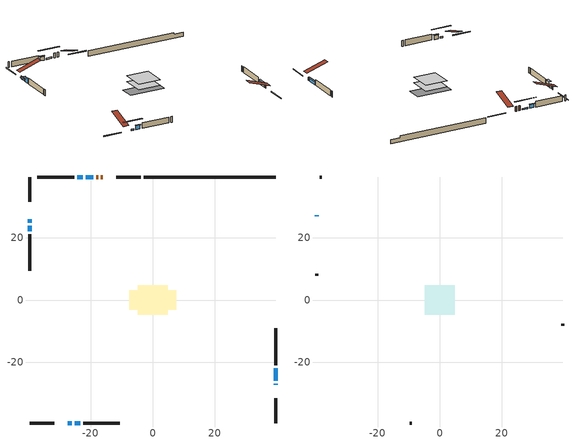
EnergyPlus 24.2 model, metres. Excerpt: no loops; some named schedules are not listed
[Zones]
conditioned space
 floor adiabatic (AdiabaticFloorConstruction): -4.79,-4.79 -4.79,4.79 4.79,4.79 4.79,-4.79 z1.41
 floor foundation (Slab1 construction): -7.49,-3.13 -7.49,3.13 7.49,3.13 7.49,-3.13 z-1
 wall outside (RimJoist1 construction): -3.8,39.62 -11.76,39.62 / -39.62,-39.62 -31.66,-39.62 / -39.62,39.62 -39.62,31.66 / 39.62,-39.62 39.62,-31.66 z1.41:1.71
 wall outside (AdiabaticWallConstruction 1): -16.08,39.62 -16.7,39.62 / -17.62,39.62 -18.24,39.62 z1.41:3.44
 wall outside (AdiabaticWallConstruction): 39.62,-27.34 39.62,-26.94 z1.41:2.63; -19.17,39.62 -21.61,39.62 / -27.34,-39.62 -26.12,-39.62 z1.41:2.02; 39.62,-26.01 39.62,-21.94 z1.41:2.88; -22.54,39.62 -24.37,39.62 / -25.19,-39.62 -23.36,-39.62 z1.41:3.04; -39.62,26.01 -39.62,24.89 z1.41:2.43; -39.62,23.96 -39.62,22.13 z1.41:3.44
 wall outside (Wall1 construction): -25.3,39.62 -37.15,39.62 / -22.43,-39.62 -10.59,-39.62 / -39.62,21.21 -39.62,9.36 / 39.62,-21.02 39.62,-9.17 z1.41:3.85
 wall foundation (FoundationWall1 construction): -2.87,39.62,-1 -2.87,39.62,1.41 35.37,39.62,1.41 35.37,39.62,0.59 39.62,39.62,0.59 39.62,39.62,-1
 window (WindowConstruction 5): 39.62,-27.34 39.62,-26.94 z1.41:2.63
 window (WindowConstruction 6): -19.17,39.62 -21.61,39.62 z1.41:2.02
 window (WindowConstruction 7): -27.34,-39.62 -26.12,-39.62 z1.41:2.02
 window (WindowConstruction): 39.62,-26.01 39.62,-21.95 z1.41:2.88
 window (WindowConstruction 1): -22.54,39.62 -24.37,39.62 z1.41:3.03
 window (WindowConstruction 2): -39.62,26.01 -39.62,24.89 z1.41:2.42
 window (WindowConstruction 3): -39.62,23.96 -39.62,22.14 z1.41:3.44
 window (WindowConstruction 4): -25.19,-39.62 -23.36,-39.62 z1.41:3.03
 door (Door): -16.08,39.62 -16.7,39.62 z1.41:3.44
 door (Door 1): -17.63,39.62 -18.24,39.62 z1.41:3.44
 ceiling adiabatic (AdiabaticFloorConstruction): 4.79,-4.79 4.79,4.79 -4.79,4.79 -4.79,-4.79 z1.41
attic - vented
 floor to conditioned space (Floor1 construction Reversed): -4.79,-4.79 -4.79,4.79 4.79,4.79 4.79,-4.79 z3.85
 wall outside (AdiabaticWallConstruction): -39.62,27.34 -39.62,26.94 z1.41:2.63
 wall outside (Wall2 construction): -38.07,39.62 -38.69,39.62 / -9.66,-39.62 -9.04,-39.62 / -39.62,8.43 -39.62,7.81 / 39.62,-8.24 39.62,-7.62 z1.41:3.85
 window (WindowConstruction 8): -39.62,27.34 -39.62,26.94 z1.41:2.63
 roof outside (Roof1 construction): -15.15,39.62,3.85 -15.15,30.3,6.96 -12.69,30.3,6.96 -12.69,39.62,3.85; -28.27,-39.62,3.85 -28.27,-30.3,6.96 -30.73,-30.3,6.96 -30.73,-39.62,3.85; -39.62,28.27,3.85 -30.3,28.27,6.96 -30.3,30.73,6.96 -39.62,30.73,3.85; 39.62,-28.27,3.85 30.3,-28.27,6.96 30.3,-30.73,6.96 39.62,-30.73,3.85
shading: -25.26,39.62 -15.52,39.62 -15.52,40.08 -25.26,40.08 z5.67; -22.47,-39.62 -30.99,-39.62 -30.99,-40.08 -22.47,-40.08 z5.67; 39.62,-21.74 39.62,-26.21 40.08,-26.21 40.08,-21.74 z3.08; -24.57,39.62 -22.34,39.62 -22.34,40.08 -24.57,40.08 z3.24; -39.62,24.69 -39.62,26.21 -40.53,26.21 -40.53,24.69 z2.63; -39.62,21.93 -39.62,24.17 -40.53,24.17 -40.53,21.93 z3.64; -23.16,-39.62 -25.39,-39.62 -25.39,-40.08 -23.16,-40.08 z3.24
[Building]
Building 1: Terrain=Suburbs
[Site:Location]
Quebec Intl AP_QC: Latitude {deg}=46.8; Longitude {deg}=-71.38; Time Zone {hr}=-5; Elevation {m}=74; Keep Site Location Information=Yes
[Site:GroundTemperature:Shallow]
0.0108218, -2.24938, -2.43038, -1.3578, 2.94801, 7.23376, 10.9493, 13.303, 13.5029, 11.5886, 7.96783, 3.81355
[Site:WaterMainsTemperature]
Calculation Method=Schedule; Temperature Schedule=mains temperature schedule
[Material] Roughness=Rough; Thermal Absorptance=0.9
Name | Thickness {m} | Conductivity {W/m-K} | Density {kg/m3} | Specific Heat {J/kg-K} | Solar Absorptance | Visible Absorptance
asphalt or fiberglass shingles | 0.00635 | 0.162714 | 1121.4 | 1465.45 | 0.4 | 0.4
ceiling loosefill ins | 0.254 | 0.0480833 | 16.02 | 1046.75 | 0.7 | 0.7
ceiling stud and cavity | 0.1397 | 0.132671 | 65.682 | 1177.47 | 0.7 | 0.7
concrete 4.0 in. | 0.1016 | 1.803125 | 2242.8 | 837.4 | 0.7 | 0.7
concrete 8.0 in. | 0.2032 | 1.803125 | 2242.8 | 837.4 | 0.7 | 0.7
door material | 0.04445 | 0.0451087 | 512.64 | 1214.23 | 0.7 | 0.7
exterior vertical ins | 0.056026 | 0.029427 | 32.04 | 1214.23 | 0.7 | 0.7
floor covering | 0.0127 | 0.0433444 | 54.468 | 1339.84 | 0.6 | 0.6
floor rigid ins; wall rigid ins 1 | 0.512978 | 0.029427 | 32.04 | 1214.23 | 0.7 | 0.7
floor stud and cavity | 0.1397 | 1.75129 | 37.0049 | 1207.88 | 0.7 | 0.7
furniture material conditioned space 1 | 0.1524 | 0.115458 | 640.8 | 1214.23 | 0.6 | 0.6
gypsum board | 0.0127 | 0.160291 | 801 | 837.4 | 0.6 | 0.6
gypsum board 1 | 0.0127 | 0.160291 | 801 | 837.4 | 0.7 | 0.7
osb sheathing 0.5 in. | 0.0127 | 0.115458 | 512.64 | 1214.23 | 0.7 | 0.7
osb sheathing 0.75 in. | 0.01905 | 0.115458 | 512.64 | 1214.23 | 0.7 | 0.7
osb sheathing 2.0 in. | 0.0508 | 0.115458 | 512.64 | 1214.23 | 0.7 | 0.7
rim joist rigid ins; wall rigid ins | 0.051816 | 0.029427 | 32.04 | 1214.23 | 0.7 | 0.7
rim joist stud and cavity | 0.0508 | 0.0572898 | 125.044 | 1163.47 | 0.6 | 0.6
wall stud and cavity | 0.1397 | 0.206077 | 139.0536 | 1170.24 | 0.7 | 0.7
wall stud and cavity 1 | 0.0889 | 6.9971 | 50.32683 | 1063.81 | 0.6 | 0.6
wall stud and cavity 2 | 0.0889 | 0.380278 | 52.3479 | 1209.89 | 0.7 | 0.7
wall stud and cavity 3 | 0.0889 | 0.391764 | 83.0341 | 1211.67 | 0.7 | 0.7
wood siding | 0.0254 | 0.102417 | 544.68 | 1172.36 | 0.4 | 0.4
wood siding 1 | 0.00254 | 0.102417 | 544.68 | 1172.36 | 0.4 | 0.4
wood siding 2; wood siding 3; wood siding 4 | 0.0254 | 0.102417 | 544.68 | 1172.36 | 0.7 | 0.7
[WindowMaterial:SimpleGlazingSystem]
Name | U-Factor {W/m2-K} | Solar Heat Gain Coefficient
WindowMaterial | 2.79301 | 0.64
WindowMaterial 1 | 2.78449 | 0.59
WindowMaterial 2 | 2.78222 | 0.58
WindowMaterial 3 | 2.97584 | 0.59
WindowMaterial 4 | 6.779532 | 0.73
WindowMaterial 5 | 2.76916 | 0.49
[Construction]
AdiabaticFloorConstruction: floor stud and cavity, floor rigid ins, osb sheathing 0.75 in., floor covering
AdiabaticWallConstruction: wood siding 3, wall rigid ins 1, wall stud and cavity 2, gypsum board
AdiabaticWallConstruction 1: wood siding 4, wall rigid ins 1, wall stud and cavity 2, gypsum board
Door; Door 1: door material
Floor1 construction Reversed: gypsum board, ceiling stud and cavity, ceiling loosefill ins
FoundationWall1 construction: concrete 8.0 in., gypsum board 1
furniture construction conditioned space 1: furniture material conditioned space 1
PartitionWallConstruction: gypsum board, wall stud and cavity 3, gypsum board
RimJoist1 construction: wood siding 2, rim joist rigid ins, osb sheathing 2.0 in., rim joist stud and cavity
Roof1 construction: asphalt or fiberglass shingles
Slab1 construction: concrete 4.0 in.
Wall1 construction: wood siding, wall rigid ins, osb sheathing 0.5 in., wall stud and cavity, gypsum board
Wall2 construction: wood siding 1, wall stud and cavity 1
WindowConstruction: WindowMaterial
WindowConstruction 1; WindowConstruction 4: WindowMaterial 1
WindowConstruction 2: WindowMaterial 2
WindowConstruction 3: WindowMaterial 3
WindowConstruction 5; WindowConstruction 8: WindowMaterial 4
WindowConstruction 6; WindowConstruction 7: WindowMaterial 5
[Zone] Multiplier=1; Part of Total Floor Area=Yes
Name | Volume {m3}
attic - vented | 46.2053
conditioned space | 564.4
[Space]
Name | Zone | Volume {m3}
attic - vented 1 | attic - vented | 46.2053
conditioned space 1 | conditioned space | 564.4
[ZoneInfiltration:EffectiveLeakageArea]
infil attic - vented 1: Zone or Space=attic - vented 1; Schedule=Always On Discrete; Effective Air Leakage Area {cm2}=3382.15; Stack Coefficient=0.000385747; Wind Coefficient=1.327e-05
[ZoneMixing]
whole house fan mix: Zone or Space=attic - vented; Schedule=Always On Continuous; Design Flow Rate Calculation Method=Flow/Zone; Design Flow Rate {m3/s}=0; Source Zone or Space=conditioned space
[SurfaceProperty:ExposedFoundationPerimeter]
Slab1: Exposed Perimeter Calculation Method=TotalExposedPerimeter; Total Exposed Perimeter {m}=42.49
[InternalMass] Zone or ZoneList=conditioned space; Space or SpaceList=conditioned space 1
Name | Construction | Surface Area {m2}
furniture mass conditioned space 1 | furniture construction conditioned space 1 | 74.1718
partition wall mass | PartitionWallConstruction | 185.43
[Lights]
interior lighting: Zone or ZoneList or Space or SpaceList=conditioned space 1; Schedule=interior lighting schedule; Design Level Calculation Method=LightingLevel; Lighting Level {W}=343.2; Return Air Fraction=0; Fraction Radiant=0.6; Fraction Visible=0.2; Fraction Replaceable=1
[People]
occupants: Zone or ZoneList or Space or SpaceList=conditioned space 1; Number of People Schedule=occupants schedule; Number of People Calculation Method=People; Number of People=3; Fraction Radiant=0.314171; Sensible Heat Fraction=0.56303; Activity Level Schedule=occupants activity schedule; Carbon Dioxide Generation Rate {m3/s-W}=0; Enable ASHRAE 55 Comfort Warnings=No; Mean Radiant Temperature Calculation Type=EnclosureAveraged
[ElectricEquipment] Zone or ZoneList or Space or SpaceList=conditioned space 1; Design Level Calculation Method=EquipmentLevel
Name | Schedule | Design Level {W} | Fraction Latent | Fraction Radiant | Fraction Lost
clothes dryer | clothes dryer schedule | 140.772 | 0.015 | 0.081 | 0.85
clothes washer | clothes washer schedule | 32.1985 | 0.03 | 0.162 | 0.7
cooking range | cooking range schedule | 215.147 | 0.08 | 0.432 | 0.2
dishwasher | dishwasher schedule | 66.8632 | 0.3 | 0.18 | 0.4
fridge | fridge schedule | 72.9452 | 0 | 0.6 | 0
mech vent house fan | mech vent house fan schedule | 19.9167 | 0 | 0 | 0.5
mech vent house fan cfis | mech vent house fan cfis schedule | 0 | 0 | 0 | 0
mech vent range fan 0 | mech vent range fan 0 schedule | 57 | 0 | 0 | 1
misc plug loads | misc plug loads schedule | 494.7 | 0.045 | 0.513 | 0.1
whole house fan | Always On Discrete | 0 | 0 | 0 | 1
[OtherEquipment] Zone or ZoneList or Space or SpaceList=conditioned space 1; Design Level Calculation Method=EquipmentLevel
Name | Fuel Type | Schedule | Design Level {W} | Fraction Latent | Fraction Radiant | Fraction Lost
clothes dryer 1 | Electricity | clothes dryer schedule | 0 | 0.015 | 0.081 | 0.85
cooking range 1 | Electricity | cooking range schedule | 0 | 0.08 | 0.432 | 0.2
general water use latent | None | general water use schedule | 62.594 | 1 | 0 | 0
general water use sensible | None | general water use schedule | -61.6891 | 0 | 0.6 | 0
mech vent house fan latent load | None | Always On Discrete | 0 | 1 | 0 | 0
mech vent house fan sensible load | None | Always On Discrete | 0 | 0 | 0 | 0
water heater energy adjustment1 | Electricity | Always On Discrete | 0.01 | 0 | 0 | 1
[ZoneInfiltration:DesignFlowRate] Zone or ZoneList or Space or SpaceList=conditioned space 1; Schedule=Always On Discrete; Design Flow Rate Calculation Method=Flow/Zone; Design Flow Rate {m3/s}=0
infil flow; natural vent flow; whole house fan flow
[ZoneControl:Thermostat]
conditioned space Thermostat: Zone or ZoneList=conditioned space; Control Type Schedule=conditioned space Thermostat Schedule; Control 1=conditioned space temperature setpoint; Temperature Difference Between Cutout And Setpoint {deltaC}=0
[ZoneHVAC:Baseboard:Convective:Electric]
electric baseboard: Availability Schedule=Always On Discrete; Heating Design Capacity {W}=8715.93; Efficiency=1
[Zone equipment]
conditioned space: electric baseboard
[Foundation:Kiva]
Foundation Kiva 1: Initial Indoor Air Temperature {C}=18; Wall Height Above Grade {m}=1.41; Wall Depth Below Slab {m}=0.2032; Custom Block Material Name 1=exterior vertical ins; Custom Block Depth 1 {m}=2.40999; Custom Block X Position 1 {m}=0.2159; Custom Block Z Position 1 {m}=0
[Foundation:Kiva:Settings]
Soil Conductivity {W/m-K}=0.849921; Soil Density {kg/m3}=1842.3; Soil Specific Heat {J/kg-K}=418.7; Ground Solar Absorptivity=0.9; Ground Thermal Absorptivity=0.9; Ground Surface Roughness {m}=0.03; Far-Field Width {m}=40; Deep-Ground Boundary Condition=ZeroFlux; Deep-Ground Depth {m}=40; Minimum Cell Dimension {m}=0.2; Maximum Cell Growth Coefficient=3; Simulation Timestep=Timestep
[Exterior:Lights]
exterior lighting: Schedule=exterior lighting schedule; Design Level {W}=75.6
[EnergyManagementSystem:GlobalVariable]
infil_program_Qfan
infil_program_Qinf
natural_vent_program_Qnv
natural_vent_program_Qwhf
[EnergyManagementSystem:Sensor]
Name | Output:Variable or Output:Meter Index Key | Output:Variable or Output:Meter
airflow_gain | infil flow | Infiltration Sensible Heat Gain Energy
airflow_gain_1 | natural vent flow | Infiltration Sensible Heat Gain Energy
airflow_gain_2 | whole house fan flow | Infiltration Sensible Heat Gain Energy
airflow_loss | infil flow | Infiltration Sensible Heat Loss Energy
airflow_loss_1 | natural vent flow | Infiltration Sensible Heat Loss Energy
airflow_loss_2 | whole house fan flow | Infiltration Sensible Heat Loss Energy
clg_load_cond |  | Cooling:EnergyTransfer:Zone:CONDITIONED SPACE
clg_sp_s; clg_sp_s_1 | cooling setpoint | Schedule Value
clothes_dryer_exhaust_0_sch_s | clothes dryer exhaust 0 schedule | Schedule Value
conditioned_space_clg_unmet_s | conditioned space | Zone Cooling Setpoint Not Met Time
conditioned_space_htg_unmet_s | conditioned space | Zone Heating Setpoint Not Met Time
cool_season | cooling season schedule | Schedule Value
fridge_tin_s | conditioned space | Zone Mean Air Temperature
htg_load_cond |  | Heating:EnergyTransfer:Zone:CONDITIONED SPACE
htg_sp_s; htg_sp_s_1 | heating setpoint | Schedule Value
ig_ee_conv | clothes dryer | Electric Equipment Convective Heating Energy
ig_ee_conv_2 | cooking range | Electric Equipment Convective Heating Energy
ig_ee_conv_4 | fridge | Electric Equipment Convective Heating Energy
ig_ee_conv_5 | misc plug loads | Electric Equipment Convective Heating Energy
ig_ee_conv_6 | whole house fan | Electric Equipment Convective Heating Energy
ig_ee_rad | clothes dryer | Electric Equipment Radiant Heating Energy
ig_ee_rad_2 | cooking range | Electric Equipment Radiant Heating Energy
ig_ee_rad_4 | fridge | Electric Equipment Radiant Heating Energy
ig_ee_rad_5 | misc plug loads | Electric Equipment Radiant Heating Energy
ig_ee_rad_6 | whole house fan | Electric Equipment Radiant Heating Energy
ig_lgt_conv | interior lighting | Lights Convective Heating Energy
ig_lgt_rad | interior lighting | Lights Radiant Heating Energy
ig_lgt_vis | interior lighting | Lights Visible Radiation Heating Energy
ig_oe_conv | clothes dryer 1 | Other Equipment Convective Heating Energy
ig_oe_conv_1 | cooking range 1 | Other Equipment Convective Heating Energy
ig_oe_conv_2 | general water use latent | Other Equipment Convective Heating Energy
ig_oe_conv_3 | general water use sensible | Other Equipment Convective Heating Energy
ig_oe_conv_4 | water heater energy adjustment1 | Other Equipment Convective Heating Energy
ig_oe_rad | clothes dryer 1 | Other Equipment Radiant Heating Energy
ig_oe_rad_1 | cooking range 1 | Other Equipment Radiant Heating Energy
ig_oe_rad_2 | general water use latent | Other Equipment Radiant Heating Energy
ig_oe_rad_3 | general water use sensible | Other Equipment Radiant Heating Energy
ig_oe_rad_4 | water heater energy adjustment1 | Other Equipment Radiant Heating Energy
ig_ppl_conv | occupants | People Convective Heating Energy
ig_ppl_rad | occupants | People Radiant Heating Energy
im_conv | furniture mass conditioned space 1 | Surface Inside Face Convection Heat Gain Energy
im_conv_1 | partition wall mass | Surface Inside Face Convection Heat Gain Energy
im_ig | furniture mass conditioned space 1 | Surface Inside Face Internal Gains Radiation Heat Gain Energy
im_ig_1 | partition wall mass | Surface Inside Face Internal Gains Radiation Heat Gain Energy
im_lgt | furniture mass conditioned space 1 | Surface Inside Face Lights Radiation Heat Gain Energy
im_lgt_1 | partition wall mass | Surface Inside Face Lights Radiation Heat Gain Energy
im_sol | furniture mass conditioned space 1 | Surface Inside Face Solar Radiation Heat Gain Energy
im_sol_1 | partition wall mass | Surface Inside Face Solar Radiation Heat Gain Energy
im_surf | furniture mass conditioned space 1 | Surface Inside Face Net Surface Thermal Radiation Heat Gain Energy
im_surf_1 | partition wall mass | Surface Inside Face Net Surface Thermal Radiation Heat Gain Energy
mech_vent_range_fan_0_sch_s | mech vent range fan 0 schedule | Schedule Value
mv_conv | mech vent house fan | Electric Equipment Convective Heating Energy
mv_conv_1 | mech vent house fan cfis | Electric Equipment Convective Heating Energy
mv_conv_2 | mech vent range fan 0 | Electric Equipment Convective Heating Energy
mv_conv_3 | mech vent house fan latent load | Other Equipment Convective Heating Energy
mv_conv_4 | mech vent house fan sensible load | Other Equipment Convective Heating Energy
mv_rad | mech vent house fan | Electric Equipment Radiant Heating Energy
mv_rad_1 | mech vent house fan cfis | Electric Equipment Radiant Heating Energy
mv_rad_2 | mech vent range fan 0 | Electric Equipment Radiant Heating Energy
mv_rad_3 | mech vent house fan latent load | Other Equipment Radiant Heating Energy
mv_rad_4 | mech vent house fan sensible load | Other Equipment Radiant Heating Energy
natural_vent_s | natural vent schedule | Schedule Value
out_pb_s |  | Site Outdoor Air Barometric Pressure
out_wt_s |  | Site Outdoor Air Humidity Ratio
site_vw_s |  | Site Wind Speed
ss_back_out | Window1 | Surface Window Shortwave from Zone Back Out Window Heat Transfer Rate
ss_back_out_1 | Window11 | Surface Window Shortwave from Zone Back Out Window Heat Transfer Rate
ss_back_out_2 | Window13 | Surface Window Shortwave from Zone Back Out Window Heat Transfer Rate
ss_back_out_3 | Window2 | Surface Window Shortwave from Zone Back Out Window Heat Transfer Rate
ss_back_out_4 | Window4 | Surface Window Shortwave from Zone Back Out Window Heat Transfer Rate
ss_back_out_5 | Window6 | Surface Window Shortwave from Zone Back Out Window Heat Transfer Rate
ss_back_out_6 | Window7 | Surface Window Shortwave from Zone Back Out Window Heat Transfer Rate
ss_back_out_7 | Window8 | Surface Window Shortwave from Zone Back Out Window Heat Transfer Rate
ss_conv | Door1 | Surface Inside Face Convection Heat Gain Energy
ss_conv_1 | Door2 | Surface Inside Face Convection Heat Gain Energy
ss_conv_2 | Window1 | Surface Inside Face Convection Heat Gain Energy
ss_conv_3 | Window11 | Surface Inside Face Convection Heat Gain Energy
ss_conv_4 | Window13 | Surface Inside Face Convection Heat Gain Energy
ss_conv_5 | Window2 | Surface Inside Face Convection Heat Gain Energy
ss_conv_6 | Window4 | Surface Inside Face Convection Heat Gain Energy
ss_conv_7 | Window6 | Surface Inside Face Convection Heat Gain Energy
ss_conv_8 | Window7 | Surface Inside Face Convection Heat Gain Energy
ss_conv_9 | Window8 | Surface Inside Face Convection Heat Gain Energy
ss_ig | Door1 | Surface Inside Face Internal Gains Radiation Heat Gain Energy
ss_ig_1 | Door2 | Surface Inside Face Internal Gains Radiation Heat Gain Energy
ss_ig_2 | Window1 | Surface Inside Face Internal Gains Radiation Heat Gain Energy
ss_ig_3 | Window11 | Surface Inside Face Internal Gains Radiation Heat Gain Energy
ss_ig_4 | Window13 | Surface Inside Face Internal Gains Radiation Heat Gain Energy
ss_ig_5 | Window2 | Surface Inside Face Internal Gains Radiation Heat Gain Energy
ss_ig_6 | Window4 | Surface Inside Face Internal Gains Radiation Heat Gain Energy
ss_ig_7 | Window6 | Surface Inside Face Internal Gains Radiation Heat Gain Energy
ss_ig_8 | Window7 | Surface Inside Face Internal Gains Radiation Heat Gain Energy
ss_ig_9 | Window8 | Surface Inside Face Internal Gains Radiation Heat Gain Energy
ss_lgt | Door1 | Surface Inside Face Lights Radiation Heat Gain Energy
ss_lgt_1 | Door2 | Surface Inside Face Lights Radiation Heat Gain Energy
ss_sol | Door1 | Surface Inside Face Solar Radiation Heat Gain Energy
ss_sol_1 | Door2 | Surface Inside Face Solar Radiation Heat Gain Energy
ss_surf | Door1 | Surface Inside Face Net Surface Thermal Radiation Heat Gain Energy
ss_surf_1 | Door2 | Surface Inside Face Net Surface Thermal Radiation Heat Gain Energy
ss_surf_2 | Window1 | Surface Inside Face Net Surface Thermal Radiation Heat Gain Energy
ss_surf_3 | Window11 | Surface Inside Face Net Surface Thermal Radiation Heat Gain Energy
ss_surf_4 | Window13 | Surface Inside Face Net Surface Thermal Radiation Heat Gain Energy
ss_surf_5 | Window2 | Surface Inside Face Net Surface Thermal Radiation Heat Gain Energy
ss_surf_6 | Window4 | Surface Inside Face Net Surface Thermal Radiation Heat Gain Energy
ss_surf_7 | Window6 | Surface Inside Face Net Surface Thermal Radiation Heat Gain Energy
ss_surf_8 | Window7 | Surface Inside Face Net Surface Thermal Radiation Heat Gain Energy
ss_surf_9 | Window8 | Surface Inside Face Net Surface Thermal Radiation Heat Gain Energy
ss_trans_in | Window1 | Surface Window Transmitted Solar Radiation Rate
ss_trans_in_1 | Window11 | Surface Window Transmitted Solar Radiation Rate
ss_trans_in_2 | Window13 | Surface Window Transmitted Solar Radiation Rate
ss_trans_in_3 | Window2 | Surface Window Transmitted Solar Radiation Rate
ss_trans_in_4 | Window4 | Surface Window Transmitted Solar Radiation Rate
ss_trans_in_5 | Window6 | Surface Window Transmitted Solar Radiation Rate
ss_trans_in_6 | Window7 | Surface Window Transmitted Solar Radiation Rate
ss_trans_in_7 | Window8 | Surface Window Transmitted Solar Radiation Rate
ss_trans_out | Window1 | Surface Inside Face Initial Transmitted Diffuse Transmitted Out Window Solar Radiation Rate
ss_trans_out_1 | Window11 | Surface Inside Face Initial Transmitted Diffuse Transmitted Out Window Solar Radiation Rate
ss_trans_out_2 | Window13 | Surface Inside Face Initial Transmitted Diffuse Transmitted Out Window Solar Radiation Rate
ss_trans_out_3 | Window2 | Surface Inside Face Initial Transmitted Diffuse Transmitted Out Window Solar Radiation Rate
ss_trans_out_4 | Window4 | Surface Inside Face Initial Transmitted Diffuse Transmitted Out Window Solar Radiation Rate
ss_trans_out_5 | Window6 | Surface Inside Face Initial Transmitted Diffuse Transmitted Out Window Solar Radiation Rate
ss_trans_out_6 | Window7 | Surface Inside Face Initial Transmitted Diffuse Transmitted Out Window Solar Radiation Rate
ss_trans_out_7 | Window8 | Surface Inside Face Initial Transmitted Diffuse Transmitted Out Window Solar Radiation Rate
s_conv | Floor1 | Surface Inside Face Convection Heat Gain Energy
s_conv_1 | FoundationWall1 | Surface Inside Face Convection Heat Gain Energy
s_conv_10 | Wall1:180 | Surface Inside Face Convection Heat Gain Energy
s_conv_11 | Wall1:270 | Surface Inside Face Convection Heat Gain Energy
s_conv_12 | Wall1:90 | Surface Inside Face Convection Heat Gain Energy
s_conv_2 | inferred conditioned ceiling | Surface Inside Face Convection Heat Gain Energy
s_conv_3 | inferred conditioned floor | Surface Inside Face Convection Heat Gain Energy
s_conv_4 | RimJoist1:0 | Surface Inside Face Convection Heat Gain Energy
s_conv_5 | RimJoist1:180 | Surface Inside Face Convection Heat Gain Energy
s_conv_6 | RimJoist1:270 | Surface Inside Face Convection Heat Gain Energy
s_conv_7 | RimJoist1:90 | Surface Inside Face Convection Heat Gain Energy
s_conv_8 | Slab1 | Surface Inside Face Convection Heat Gain Energy
s_conv_9 | Wall1:0 | Surface Inside Face Convection Heat Gain Energy
s_ig | Floor1 | Surface Inside Face Internal Gains Radiation Heat Gain Energy
s_ig_1 | FoundationWall1 | Surface Inside Face Internal Gains Radiation Heat Gain Energy
s_ig_10 | Wall1:180 | Surface Inside Face Internal Gains Radiation Heat Gain Energy
s_ig_11 | Wall1:270 | Surface Inside Face Internal Gains Radiation Heat Gain Energy
s_ig_12 | Wall1:90 | Surface Inside Face Internal Gains Radiation Heat Gain Energy
s_ig_2 | inferred conditioned ceiling | Surface Inside Face Internal Gains Radiation Heat Gain Energy
s_ig_3 | inferred conditioned floor | Surface Inside Face Internal Gains Radiation Heat Gain Energy
s_ig_4 | RimJoist1:0 | Surface Inside Face Internal Gains Radiation Heat Gain Energy
s_ig_5 | RimJoist1:180 | Surface Inside Face Internal Gains Radiation Heat Gain Energy
s_ig_6 | RimJoist1:270 | Surface Inside Face Internal Gains Radiation Heat Gain Energy
s_ig_7 | RimJoist1:90 | Surface Inside Face Internal Gains Radiation Heat Gain Energy
s_ig_8 | Slab1 | Surface Inside Face Internal Gains Radiation Heat Gain Energy
s_ig_9 | Wall1:0 | Surface Inside Face Internal Gains Radiation Heat Gain Energy
s_lgt | Floor1 | Surface Inside Face Lights Radiation Heat Gain Energy
s_lgt_1 | FoundationWall1 | Surface Inside Face Lights Radiation Heat Gain Energy
s_lgt_10 | Wall1:180 | Surface Inside Face Lights Radiation Heat Gain Energy
s_lgt_11 | Wall1:270 | Surface Inside Face Lights Radiation Heat Gain Energy
s_lgt_12 | Wall1:90 | Surface Inside Face Lights Radiation Heat Gain Energy
s_lgt_2 | inferred conditioned ceiling | Surface Inside Face Lights Radiation Heat Gain Energy
s_lgt_3 | inferred conditioned floor | Surface Inside Face Lights Radiation Heat Gain Energy
s_lgt_4 | RimJoist1:0 | Surface Inside Face Lights Radiation Heat Gain Energy
s_lgt_5 | RimJoist1:180 | Surface Inside Face Lights Radiation Heat Gain Energy
s_lgt_6 | RimJoist1:270 | Surface Inside Face Lights Radiation Heat Gain Energy
s_lgt_7 | RimJoist1:90 | Surface Inside Face Lights Radiation Heat Gain Energy
s_lgt_8 | Slab1 | Surface Inside Face Lights Radiation Heat Gain Energy
s_lgt_9 | Wall1:0 | Surface Inside Face Lights Radiation Heat Gain Energy
s_sol | Floor1 | Surface Inside Face Solar Radiation Heat Gain Energy
s_sol_1 | FoundationWall1 | Surface Inside Face Solar Radiation Heat Gain Energy
s_sol_10 | Wall1:180 | Surface Inside Face Solar Radiation Heat Gain Energy
s_sol_11 | Wall1:270 | Surface Inside Face Solar Radiation Heat Gain Energy
s_sol_12 | Wall1:90 | Surface Inside Face Solar Radiation Heat Gain Energy
s_sol_2 | inferred conditioned ceiling | Surface Inside Face Solar Radiation Heat Gain Energy
s_sol_3 | inferred conditioned floor | Surface Inside Face Solar Radiation Heat Gain Energy
s_sol_4 | RimJoist1:0 | Surface Inside Face Solar Radiation Heat Gain Energy
s_sol_5 | RimJoist1:180 | Surface Inside Face Solar Radiation Heat Gain Energy
